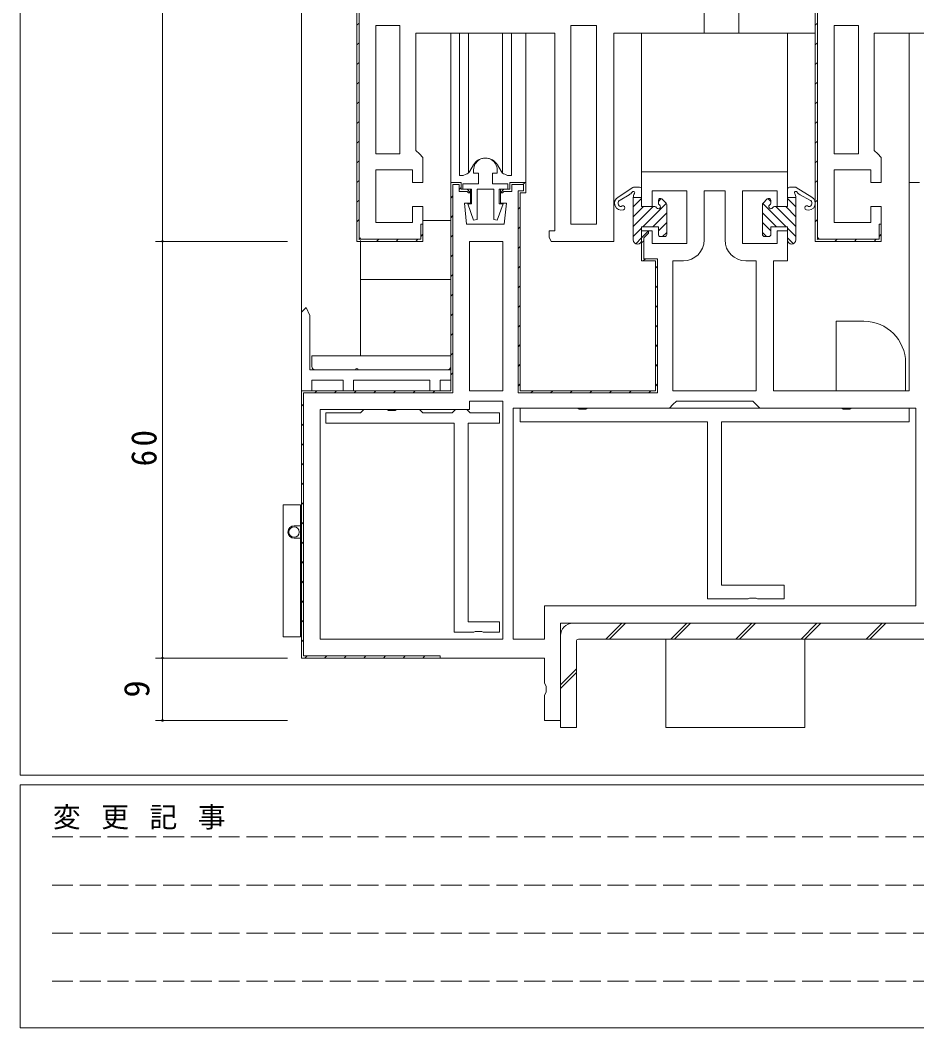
# Model space of a CAD drawing. Units: millimetres on the paper. Extents: x -420 to 373, y -297 to 267.
# Drawn here: x -417.7 to -288.6, y -297 to -151.9 of the extents above; entities that cross this region are included whole.
import ezdxf
from ezdxf.enums import TextEntityAlignment as Align

# ---------------------------------------------------------------- set-up
doc = ezdxf.new("R2010")
doc.units = ezdxf.units.MM
doc.linetypes.add('DASHED3', pattern=[4, 3, -1])
for name, color, linetype, lineweight in [('0-1_YKK_ZWAK', 7, 'Continuous', 9), ('0-3_YKK_12', 2, 'Continuous', 9), ('0-4_YKK_D', 6, 'Continuous', 9), ('0-6_YKK_13', 4, 'Continuous', 9), ('0-7_YKK_11', 7, 'Continuous', 9)]:
    doc.layers.add(name, color=color, linetype=linetype, lineweight=lineweight)
doc.styles.add('ＭＳ ゴシック', font='')
doc.styles.get('ＭＳ ゴシック').set_extended_font_data('MS Gothic')

msp = doc.modelspace()

# ---------------------------------------------------------------- linework, layer by layer
at = {"layer": '0-1_YKK_ZWAK'}
for p, q in [((-417.7, -260.6), (-417.7, 264.4)), ((352.3, -260.6), (-417.7, -260.6)), ((-417.7, -297), (-417.7, -262)), ((314.5, -262), (-417.7, -262)), ((-417.7, -297), (314.5, -297))]:
    msp.add_line(p, q, dxfattribs=at)
at = {"layer": '0-1_YKK_ZWAK', "linetype": 'DASHED3'}
for p, q in [((-413.101, -269.512), (-164.909, -269.512)), ((-413.101, -276.441), (-164.909, -276.441)), ((-413.101, -283.37), (-164.909, -283.37)), ((-413.101, -290.298), (-164.909, -290.298))]:
    msp.add_line(p, q, dxfattribs=at)
at = {"layer": '0-3_YKK_12'}
for p, q in [((-377.204, -243.243), (-377.204, 0.556)), ((-314.219, -153.743), (-314.219, 0.556)), ((-355.704, -175.743), (-355.704, -153.743)), ((-344.904, -175.743), (-344.904, -153.743)), ((-328.204, -174.243), (-328.204, -153.743)), ((-319.693, -153.743), (-303.203, -153.743)), ((-307.204, -174.243), (-307.204, -153.743)), ((-289.704, -176.066), (-289.704, -153.743))]:
    msp.add_line(p, q, dxfattribs=at)
at = {"layer": '0-4_YKK_D'}
for p, q in [((-397.204, -93.743), (-397.204, -183.743)), ((-379.204, -183.743), (-398.204, -183.743)), ((-379.204, -183.743), (-398.204, -183.743)), ((-397.204, -183.743), (-397.204, -243.743)), ((-379.204, -243.743), (-398.204, -243.743)), ((-379.204, -243.743), (-398.204, -243.743)), ((-397.204, -252.743), (-397.204, -243.743)), ((-379.204, -252.743), (-398.204, -252.743))]:
    msp.add_line(p, q, dxfattribs=at)
for centre, start, end in [((-397.204, -183.743), 90, 270), ((-397.204, -183.743), 90, 270), ((-397.204, -183.743), 270, 90), ((-397.204, -183.743), 270, 90), ((-397.204, -243.743), 90, 270), ((-397.204, -243.743), 90, 270), ((-397.204, -243.743), 270, 90), ((-397.204, -243.743), 270, 90), ((-397.204, -252.743), 90, 270), ((-397.204, -252.743), 270, 90)]:
    msp.add_arc(centre, 0.106, start, end, dxfattribs=at)
at = {"layer": '0-6_YKK_13'}
for p, q in [((-354.454, -174.241), (-354.454, -153.743)), ((-353.141, -173.877), (-353.141, -153.743)), ((-348.266, -153.743), (-348.266, -173.877)), ((-346.954, -153.743), (-346.954, -174.241)), ((-353.904, -174.241), (-353.483, -174.087)), ((-352.436, -172.741), (-352.959, -173.648)), ((-348.972, -172.741), (-348.448, -173.648)), ((-347.504, -174.241), (-347.924, -174.087)), ((-354.454, -174.241), (-353.904, -174.241)), ((-347.504, -174.241), (-346.954, -174.241)), ((-331.592, -177.371), (-329.471, -175.984)), ((-329.326, -175.947), (-328.504, -175.947)), ((-328.204, -178.743), (-328.204, -176.247)), ((-307.204, -178.743), (-307.204, -176.247)), ((-306.081, -175.947), (-306.904, -175.947)), ((-303.72, -177.371), (-305.936, -175.984)), ((-330.023, -177.041), (-331.312, -177.79)), ((-329.404, -177.413), (-328.204, -177.413)), ((-329.404, -183.543), (-329.404, -177.413)), ((-328.204, -177.575), (-329.404, -178.775)), ((-324.657, -178.272), (-328.029, -181.643)), ((-325.804, -178.224), (-325.804, -177.843)), ((-325.373, -177.573), (-325.801, -178.001)), ((-325.291, -177.631), (-324.691, -178.231)), ((-324.604, -182.743), (-324.604, -178.443)), ((-310.804, -182.743), (-310.804, -178.443)), ((-310.75, -178.272), (-307.378, -181.643)), ((-310.116, -177.631), (-310.716, -178.231)), ((-310.034, -177.573), (-309.607, -178.001)), ((-309.604, -178.224), (-309.604, -177.843)), ((-306.004, -177.413), (-307.204, -177.413)), ((-307.204, -177.575), (-306.004, -178.775)), ((-306.004, -183.543), (-306.004, -177.413)), ((-305.385, -177.041), (-304, -177.79)), ((-326.543, -178.743), (-329.404, -181.604)), ((-327.957, -178.743), (-329.404, -180.19)), ((-326.323, -178.743), (-328.204, -178.743)), ((-324.604, -179.632), (-326.615, -181.643)), ((-310.804, -179.632), (-308.792, -181.643)), ((-309.084, -178.743), (-307.204, -178.743)), ((-308.864, -178.743), (-306.004, -181.604)), ((-307.45, -178.743), (-306.004, -180.19)), ((-359.704, -180.743), (-355.704, -180.743)), ((-355.704, -180.743), (-355.704, -201.743)), ((-324.604, -181.046), (-325.804, -182.246)), ((-310.804, -181.046), (-309.604, -182.246)), ((-328.204, -181.818), (-329.404, -183.018)), ((-325.804, -181.643), (-328.206, -181.643)), ((-328.204, -181.643), (-328.204, -183.543)), ((-325.804, -182.743), (-325.804, -181.643)), ((-324.604, -182.461), (-325.186, -183.043)), ((-310.804, -182.461), (-310.221, -183.043)), ((-309.604, -182.743), (-309.604, -181.643)), ((-309.604, -181.643), (-307.201, -181.643)), ((-307.204, -181.643), (-307.204, -183.543)), ((-307.204, -181.818), (-306.004, -183.018)), ((-368.704, -183.609), (-368.704, -200.243)), ((-328.204, -183.232), (-329.058, -184.087)), ((-324.904, -183.043), (-325.504, -183.043)), ((-310.504, -183.043), (-309.904, -183.043)), ((-307.204, -183.232), (-306.349, -184.087)), ((-368.704, -189.243), (-355.704, -189.243)), ((-300.204, -195.243), (-296.204, -195.243)), ((-300.204, -205.243), (-300.204, -195.243)), ((-375.704, -200.243), (-355.704, -200.243)), ((-375.704, -200.243), (-375.704, -201.743)), ((-290.204, -201.243), (-290.204, -205.243)), ((-375.204, -202.243), (-369.404, -202.243)), ((-369.004, -202.243), (-356.204, -202.243)), ((-292.204, -205.243), (-300.204, -205.243)), ((-290.204, -205.243), (-292.204, -205.243)), ((-379.85, -221.698), (-379.85, -240.699)), ((-377.35, -223.198), (-377.204, -223.198)), ((-378.25, -224.699), (-377.35, -224.699)), ((-378.25, -226.499), (-377.35, -226.499)), ((-258.904, -238.743), (-338.104, -238.743)), ((-333.365, -241.043), (-331.065, -238.743)), ((-332.834, -241.043), (-330.534, -238.743)), ((-323.996, -241.043), (-321.696, -238.743)), ((-323.465, -241.043), (-321.165, -238.743)), ((-314.627, -241.043), (-312.327, -238.743)), ((-314.096, -241.043), (-311.796, -238.743)), ((-305.258, -241.043), (-302.958, -238.743)), ((-304.727, -241.043), (-302.427, -238.743)), ((-295.889, -241.043), (-293.589, -238.743)), ((-295.358, -241.043), (-293.058, -238.743)), ((-379.85, -240.699), (-377.35, -240.699)), ((-377.35, -240.198), (-377.204, -240.198)), ((-339.904, -240.543), (-339.904, -253.743)), ((-337.604, -253.743), (-337.604, -241.343)), ((-258.904, -241.043), (-337.304, -241.043)), ((-324.704, -241.043), (-324.704, -253.743)), ((-339.904, -247.582), (-337.604, -245.282)), ((-339.904, -248.113), (-337.604, -245.813)), ((-337.604, -253.743), (-339.904, -253.743))]:
    msp.add_line(p, q, dxfattribs=at)
for points in [[(-379.85, -221.698), (-377.35, -221.698), (-377.35, -240.699)], [(-304.704, -241.043), (-304.704, -253.743), (-324.704, -253.743)]]:
    msp.add_lwpolyline(points, dxfattribs=at)
msp.add_circle((-378.25, -225.598), 0.75, dxfattribs=at)
for centre, radius, start, end in [((-350.704, -173.741), 2, 30, 149.99998), ((-353.826, -173.148), 1, 290.01273, 329.99998), ((-353.826, -173.148), 1, 316.21162, 329.99998), ((-347.582, -173.148), 1, 210, 249.98726), ((-347.582, -173.148), 1, 210, 223.78836), ((-330.429, -176.127), 1, 293.99017, 328.73001), ((-329.404, -176.75), 0.2, 326.44269, 148.73001), ((-329.326, -176.247), 0.3, 90, 118.87427), ((-328.404, -177.413), 1, 146.44269, 180), ((-328.504, -176.247), 0.3, 0, 90), ((-306.904, -176.247), 0.3, 90, 180), ((-306.004, -176.75), 0.2, 31.26997, 213.5573), ((-307.004, -177.413), 1, 0, 33.5573), ((-306.081, -176.247), 0.3, 61.12572, 90), ((-304.978, -176.127), 1, 211.26997, 246.00981), ((-331.109, -178.247), 1, 118.87427, 286.60155), ((-331.109, -178.247), 0.5, 113.99017, 264.81476), ((-325.804, -178.743), 0.3, 210, 60), ((-325.504, -177.843), 0.3, 45, 180), ((-325.504, -178.224), 0.3, 180, 239.99998), ((-324.904, -178.443), 0.3, 0, 45), ((-310.504, -178.443), 0.3, 134.99998, 180), ((-309.904, -177.843), 0.3, 0, 134.99998), ((-309.604, -178.743), 0.3, 119.99998, 329.99998), ((-309.904, -178.224), 0.3, 299.99998, 0), ((-304.203, -178.247), 1, 253.39844, 61.12572), ((-304.203, -178.247), 0.5, 275.18523, 66.00981), ((-330.909, -178.918), 0.3, 286.60155, 144.81476), ((-326.323, -179.043), 0.3, 30, 90), ((-309.084, -179.043), 0.3, 90, 149.99998), ((-304.403, -178.918), 0.3, 35.18523, 253.39844), ((-325.504, -182.743), 0.3, 180, 270), ((-324.904, -182.743), 0.3, 270, 0), ((-310.504, -182.743), 0.3, 180, 270), ((-309.904, -182.743), 0.3, 270, 0), ((-328.804, -183.543), 0.6, 180, 0), ((-306.604, -183.543), 0.6, 180, 0), ((-296.204, -201.243), 6, 0, 90), ((-375.204, -201.743), 0.5, 180, 270), ((-369.204, -202.243), 0.2, 0, 180), ((-356.204, -201.743), 0.5, 270, 0), ((-378.25, -225.598), 0.9, 90, 270), ((-338.104, -240.543), 1.8, 90, 180), ((-337.304, -241.343), 0.3, 90, 180)]:
    msp.add_arc(centre, radius, start, end, dxfattribs=at)
at = {"layer": '0-7_YKK_11'}
for p, q in [((-369.204, -152.631), (-368.904, -152.331)), ((-303.204, -152.631), (-302.904, -152.331)), ((-366.504, -152.643), (-366.504, -171.143)), ((-334.704, -181.243), (-334.704, -152.643)), ((-300.504, -152.643), (-300.504, -171.143)), ((-369.204, -155.459), (-368.904, -155.159)), ((-303.204, -155.459), (-302.904, -155.159)), ((-369.204, -158.288), (-368.904, -157.988)), ((-303.204, -158.288), (-302.904, -157.988)), ((-369.204, -161.116), (-368.904, -160.816)), ((-303.204, -161.116), (-302.904, -160.816)), ((-369.204, -163.944), (-368.904, -163.644)), ((-303.204, -163.944), (-302.904, -163.644)), ((-369.204, -166.773), (-368.904, -166.473)), ((-303.204, -166.773), (-302.904, -166.473)), ((-369.204, -169.601), (-368.904, -169.301)), ((-303.204, -169.601), (-302.904, -169.301)), ((-369.204, -172.43), (-368.904, -172.13)), ((-303.204, -172.43), (-302.904, -172.13)), ((-369.204, -175.258), (-368.904, -174.958)), ((-345.292, -175.577), (-345.079, -175.363)), ((-303.204, -175.258), (-302.904, -174.958)), ((-354.431, -176.23), (-354.199, -175.998)), ((-345.704, -205.243), (-345.704, -176.743)), ((-369.204, -178.087), (-368.904, -177.787)), ((-355.704, -177.503), (-355.404, -177.203)), ((-303.204, -178.087), (-302.904, -177.787)), ((-346.004, -179.117), (-345.704, -178.817)), ((-369.204, -180.915), (-368.904, -180.615)), ((-355.704, -180.332), (-355.404, -180.032)), ((-303.204, -180.915), (-302.904, -180.615)), ((-360.004, -183.029), (-359.704, -182.729)), ((-346.004, -181.945), (-345.704, -181.645)), ((-294.004, -183.029), (-293.704, -182.729)), ((-368.911, -183.451), (-368.699, -183.238)), ((-366.375, -183.743), (-366.075, -183.443)), ((-363.547, -183.743), (-363.247, -183.443)), ((-360.718, -183.743), (-360.418, -183.443)), ((-355.704, -183.16), (-355.404, -182.86)), ((-348.204, -205.243), (-348.204, -183.743)), ((-328.204, -183.944), (-327.904, -183.644)), ((-302.911, -183.451), (-302.699, -183.238)), ((-300.375, -183.743), (-300.075, -183.443)), ((-297.547, -183.743), (-297.247, -183.443)), ((-294.718, -183.743), (-294.418, -183.443)), ((-355.704, -185.989), (-355.404, -185.689)), ((-346.004, -184.774), (-345.704, -184.474)), ((-327.923, -186.493), (-327.674, -186.243)), ((-313.204, -186.543), (-311.704, -186.543)), ((-311.704, -186.543), (-311.704, -205.243)), ((-355.704, -188.817), (-355.404, -188.517)), ((-346.004, -187.602), (-345.704, -187.302)), ((-326.204, -187.601), (-325.904, -187.301)), ((-355.704, -191.645), (-355.404, -191.345)), ((-346.004, -190.431), (-345.704, -190.131)), ((-326.204, -190.43), (-325.904, -190.13)), ((-346.004, -193.259), (-345.704, -192.959)), ((-326.204, -193.258), (-325.904, -192.958)), ((-355.704, -194.474), (-355.404, -194.174)), ((-346.004, -196.088), (-345.704, -195.788)), ((-326.204, -196.087), (-325.904, -195.787)), ((-355.704, -197.302), (-355.404, -197.002)), ((-346.004, -198.916), (-345.704, -198.616)), ((-326.204, -198.915), (-325.904, -198.615)), ((-355.704, -200.131), (-355.404, -199.831)), ((-346.004, -201.744), (-345.704, -201.444)), ((-326.204, -201.743), (-325.904, -201.443)), ((-355.704, -202.959), (-355.404, -202.659)), ((-346.004, -204.573), (-345.704, -204.273)), ((-326.204, -204.572), (-325.904, -204.272)), ((-377.204, -205.243), (-377.204, -243.743)), ((-375.258, -205.543), (-374.958, -205.243)), ((-372.43, -205.543), (-372.13, -205.243)), ((-369.602, -205.543), (-369.302, -205.243)), ((-366.773, -205.543), (-366.473, -205.243)), ((-363.945, -205.543), (-363.645, -205.243)), ((-361.116, -205.543), (-360.816, -205.243)), ((-358.288, -205.543), (-357.988, -205.243)), ((-344.146, -205.543), (-343.846, -205.243)), ((-341.317, -205.543), (-341.017, -205.243)), ((-338.489, -205.543), (-338.189, -205.243)), ((-335.66, -205.543), (-335.36, -205.243)), ((-332.832, -205.543), (-332.532, -205.243)), ((-330.004, -205.543), (-329.704, -205.243)), ((-327.175, -205.543), (-326.875, -205.243)), ((-377.204, -207.489), (-376.904, -207.189)), ((-348.204, -241.043), (-348.204, -206.743)), ((-377.204, -210.317), (-376.904, -210.017)), ((-377.204, -213.145), (-376.904, -212.845)), ((-377.204, -215.974), (-376.904, -215.674)), ((-377.204, -218.802), (-376.904, -218.502)), ((-377.204, -221.631), (-376.904, -221.331)), ((-377.204, -224.459), (-376.904, -224.159)), ((-377.204, -227.288), (-376.904, -226.988)), ((-377.204, -230.116), (-376.904, -229.816)), ((-377.204, -232.944), (-376.904, -232.644)), ((-377.204, -235.773), (-376.904, -235.473)), ((-377.204, -238.601), (-376.904, -238.301)), ((-339.904, -238.743), (-257.726, -238.743)), ((-377.204, -241.43), (-376.904, -241.13)), ((-376.689, -243.743), (-376.389, -243.443)), ((-373.86, -243.743), (-373.56, -243.443)), ((-371.032, -243.743), (-370.732, -243.443)), ((-368.204, -243.743), (-367.904, -243.443)), ((-365.375, -243.743), (-365.075, -243.443)), ((-362.547, -243.743), (-362.247, -243.443)), ((-359.718, -243.743), (-359.418, -243.443))]:
    msp.add_line(p, q, dxfattribs=at)
for points in [[(-369.204, -93.743), (-369.204, -183.743), (-359.704, -183.743)], [(-369.204, -93.743), (-369.204, -183.743), (-359.704, -183.743)], [(-369.204, -183.743), (-359.704, -183.743), (-359.704, -181.243), (-360.004, -181.243), (-360.004, -183.443), (-368.904, -183.443), (-368.904, -94.043), (-361.504, -94.043), (-361.504, -96.243), (-361.204, -96.243), (-361.204, -93.743), (-369.204, -93.743)], [(-303.204, -93.743), (-303.204, -183.743), (-293.704, -183.743)], [(-303.204, -93.743), (-303.204, -183.743), (-293.704, -183.743)], [(-303.204, -183.743), (-293.704, -183.743), (-293.704, -181.243), (-294.004, -181.243), (-294.004, -183.443), (-302.904, -183.443), (-302.904, -94.043), (-295.504, -94.043), (-295.504, -96.243), (-295.204, -96.243), (-295.204, -93.743), (-303.204, -93.743)], [(-369.204, -183.743), (-359.704, -183.743), (-359.704, -178.743), (-361.204, -178.743), (-361.204, -181.043), (-366.504, -181.043), (-366.504, -173.443), (-361.204, -173.443), (-361.204, -175.243), (-359.704, -175.243), (-359.704, -171.643), (-360.204, -171.143), (-360.704, -170.643), (-360.704, -153.743), (-340.704, -153.743), (-340.704, -182.243), (-341.504, -182.243), (-341.504, -183.14), (-341.222, -183.743), (-332.204, -183.743), (-332.204, -153.743), (-319.204, -153.743), (-319.204, -113.743)], [(-303.204, -183.743), (-293.704, -183.743), (-293.704, -178.743), (-295.204, -178.743), (-295.204, -181.043), (-300.504, -181.043), (-300.504, -173.443), (-295.204, -173.443), (-295.204, -175.243), (-293.704, -175.243), (-293.704, -171.643), (-294.204, -171.143), (-294.704, -170.643), (-294.704, -153.743), (-274.704, -153.743), (-274.704, -182.243), (-275.504, -182.243), (-275.504, -183.14), (-275.222, -183.743), (-266.204, -183.743), (-266.204, -153.743), (-253.204, -153.743), (-253.204, -113.743)], [(-352.404, -173.443), (-352.404, -173.943), (-351.704, -173.943), (-351.704, -175.443), (-353.954, -175.443), (-353.954, -176.243), (-352.704, -176.243), (-352.704, -178.343), (-353.238, -178.343), (-352.401, -180.682), (-351.904, -180.596)], [(-289.704, -175.243), (-289.704, -205.243), (-309.204, -205.243), (-309.204, -186.543), (-307.204, -186.543), (-307.204, -182.243), (-308.704, -182.243), (-308.704, -184.043), (-313.704, -184.043), (-313.704, -176.443), (-308.704, -176.443), (-308.704, -178.743), (-307.204, -178.743), (-307.204, -173.743), (-328.204, -173.743), (-328.204, -178.743), (-326.704, -178.743), (-326.704, -176.443), (-321.704, -176.443), (-321.704, -184.043), (-326.704, -184.043), (-326.704, -182.243), (-328.204, -182.243), (-328.204, -186.543), (-326.204, -186.543), (-326.204, -205.243), (-345.704, -205.243), (-345.704, -176.743), (-344.904, -176.743), (-344.904, -175.243), (-347.204, -175.243), (-347.204, -176.243), (-348.554, -176.243), (-348.554, -178.243), (-347.681, -178.243), (-348.004, -181.243), (-353.404, -181.243), (-353.726, -178.243), (-352.854, -178.243), (-352.854, -176.243)], [(-351.904, -180.596), (-351.904, -176.243), (-349.504, -176.243), (-349.504, -180.596), (-349.006, -180.682), (-348.17, -178.343), (-348.704, -178.343), (-348.704, -176.243), (-347.454, -176.243), (-347.454, -175.443), (-349.704, -175.443), (-349.704, -173.943), (-349.004, -173.943), (-349.004, -173.443)], [(-352.854, -176.243), (-354.204, -176.243), (-354.204, -175.243), (-355.704, -175.243), (-355.704, -205.243), (-377.204, -205.243), (-377.204, -243.743), (-342.204, -243.743), (-342.204, -247.377), (-341.954, -247.81), (-341.954, -248.676), (-342.204, -249.109), (-342.204, -252.743), (-339.904, -252.743), (-339.904, -238.743)], [(-288.204, -175.243), (-289.704, -175.243)], [(-319.204, -183.543), (-319.204, -176.443), (-316.204, -176.443), (-316.204, -183.543)], [(-311.704, -186.543), (-311.704, -205.243), (-323.704, -205.243), (-323.704, -186.543), (-322.204, -186.543)], [(-339.904, -238.743), (-257.726, -238.743)]]:
    msp.add_lwpolyline(points, dxfattribs=at)
for points in [[(-366.504, -152.643), (-366.504, -171.143), (-363.004, -171.143), (-363.004, -152.643)], [(-334.704, -181.243), (-334.704, -152.643), (-338.404, -152.643), (-338.404, -181.243)], [(-300.504, -152.643), (-300.504, -171.143), (-297.004, -171.143), (-297.004, -152.643)], [(-377.204, -205.243), (-377.204, -243.743), (-357.204, -243.743), (-357.204, -243.443), (-376.904, -243.443), (-376.904, -205.543), (-355.404, -205.543), (-355.404, -175.543), (-354.504, -175.543), (-354.504, -176.543), (-353.354, -176.543), (-353.154, -176.743), (-352.854, -176.743), (-353.354, -176.243), (-354.204, -176.243), (-354.204, -175.243), (-355.704, -175.243), (-355.704, -205.243)], [(-345.704, -205.243), (-345.704, -176.743), (-344.904, -176.743), (-344.904, -175.243), (-347.204, -175.243), (-347.204, -176.243), (-348.054, -176.243), (-348.554, -176.743), (-348.254, -176.743), (-348.054, -176.543), (-346.904, -176.543), (-346.904, -175.543), (-345.204, -175.543), (-345.204, -176.443), (-346.004, -176.443), (-346.004, -205.543), (-325.904, -205.543), (-325.904, -186.243), (-327.904, -186.243), (-327.904, -183.243), (-327.204, -182.543), (-327.204, -182.243), (-328.204, -183.243), (-328.204, -186.543), (-326.204, -186.543), (-326.204, -205.243)], [(-348.204, -205.243), (-348.204, -183.743), (-353.004, -183.743), (-353.004, -205.243)], [(-376.004, -202.243), (-355.704, -202.243), (-355.704, -203.743), (-357.204, -203.743), (-357.204, -205.243), (-358.704, -205.243), (-358.704, -203.743), (-369.704, -203.743), (-369.704, -205.243), (-371.204, -205.243), (-371.204, -203.743), (-375.704, -203.743), (-375.704, -205.243), (-377.204, -205.243), (-377.204, -193.943), (-376.504, -193.243), (-376.004, -194.433)], [(-348.204, -241.043), (-348.204, -206.743), (-353.004, -206.743), (-353.004, -207.943), (-374.504, -207.943), (-374.504, -241.043)], [(-342.204, -236.243), (-288.704, -236.243), (-288.704, -207.743), (-311.204, -207.743), (-311.704, -207.243), (-312.204, -206.743), (-323.204, -206.743), (-323.704, -207.243), (-324.204, -207.743), (-346.704, -207.743), (-346.704, -241.043), (-342.204, -241.043)], [(-355.199, -209.943), (-355.199, -240.043), (-352.369, -240.043), (-352.178, -239.901), (-351.219, -239.901), (-351.028, -240.043), (-348.699, -240.043), (-348.699, -238.543), (-353.199, -238.543), (-353.199, -209.943), (-348.699, -209.943), (-348.699, -208.443), (-352.899, -208.443), (-353.199, -208.143), (-353.399, -207.943), (-354.999, -207.943), (-355.199, -208.143), (-355.499, -208.443), (-359.699, -208.443), (-360.199, -207.943), (-363.528, -207.943), (-363.719, -208.086), (-364.678, -208.086), (-364.869, -207.943), (-368.199, -207.943), (-368.699, -208.443), (-373.699, -208.443), (-373.699, -209.943)], [(-299.375, -207.743), (-336.033, -207.743), (-336.225, -207.886), (-337.183, -207.886), (-337.375, -207.743), (-345.704, -207.743), (-345.704, -209.743), (-318.704, -209.743), (-318.704, -235.243), (-312.875, -235.243), (-312.683, -235.101), (-311.725, -235.101), (-311.533, -235.243), (-307.704, -235.243), (-307.704, -233.243), (-316.704, -233.243), (-316.704, -209.743), (-289.704, -209.743), (-289.704, -207.743), (-298.033, -207.743), (-298.225, -207.886), (-299.183, -207.886)]]:
    msp.add_lwpolyline(points, close=True, dxfattribs=at)
for centre, radius, start, end in [((-350.704, -173.443), 1.7, 359.99998, 180), ((-322.204, -183.543), 3, 270, 359.99998), ((-313.204, -183.543), 3, 180, 269.99998)]:
    msp.add_arc(centre, radius, start, end, dxfattribs=at)

# ---------------------------------------------------------------- texts
at = {"layer": '0-1_YKK_ZWAK', "insert": (-412.986, -268.447), "char_height": 2.933, "attachment_point": 7, "style": 'ＭＳ ゴシック'}
msp.add_mtext('\\T1.16;変\\~更\\~記\\~事', dxfattribs=at)
at = {"layer": '0-4_YKK_D', "color": 3, "style": 'ＭＳ ゴシック'}
msp.add_text('9', height=3.666, rotation=90, dxfattribs=at).set_placement((-398.004, -249.443), align=Align.BOTTOM_LEFT)
at = {"layer": '0-4_YKK_D', "color": 3, "insert": (-398.004, -216.143), "char_height": 3.666, "attachment_point": 7, "rotation": 90, "style": 'ＭＳ ゴシック'}
msp.add_mtext('\\T1.21;\\W0.95;60', dxfattribs=at)

doc.saveas('drawing.dxf')
